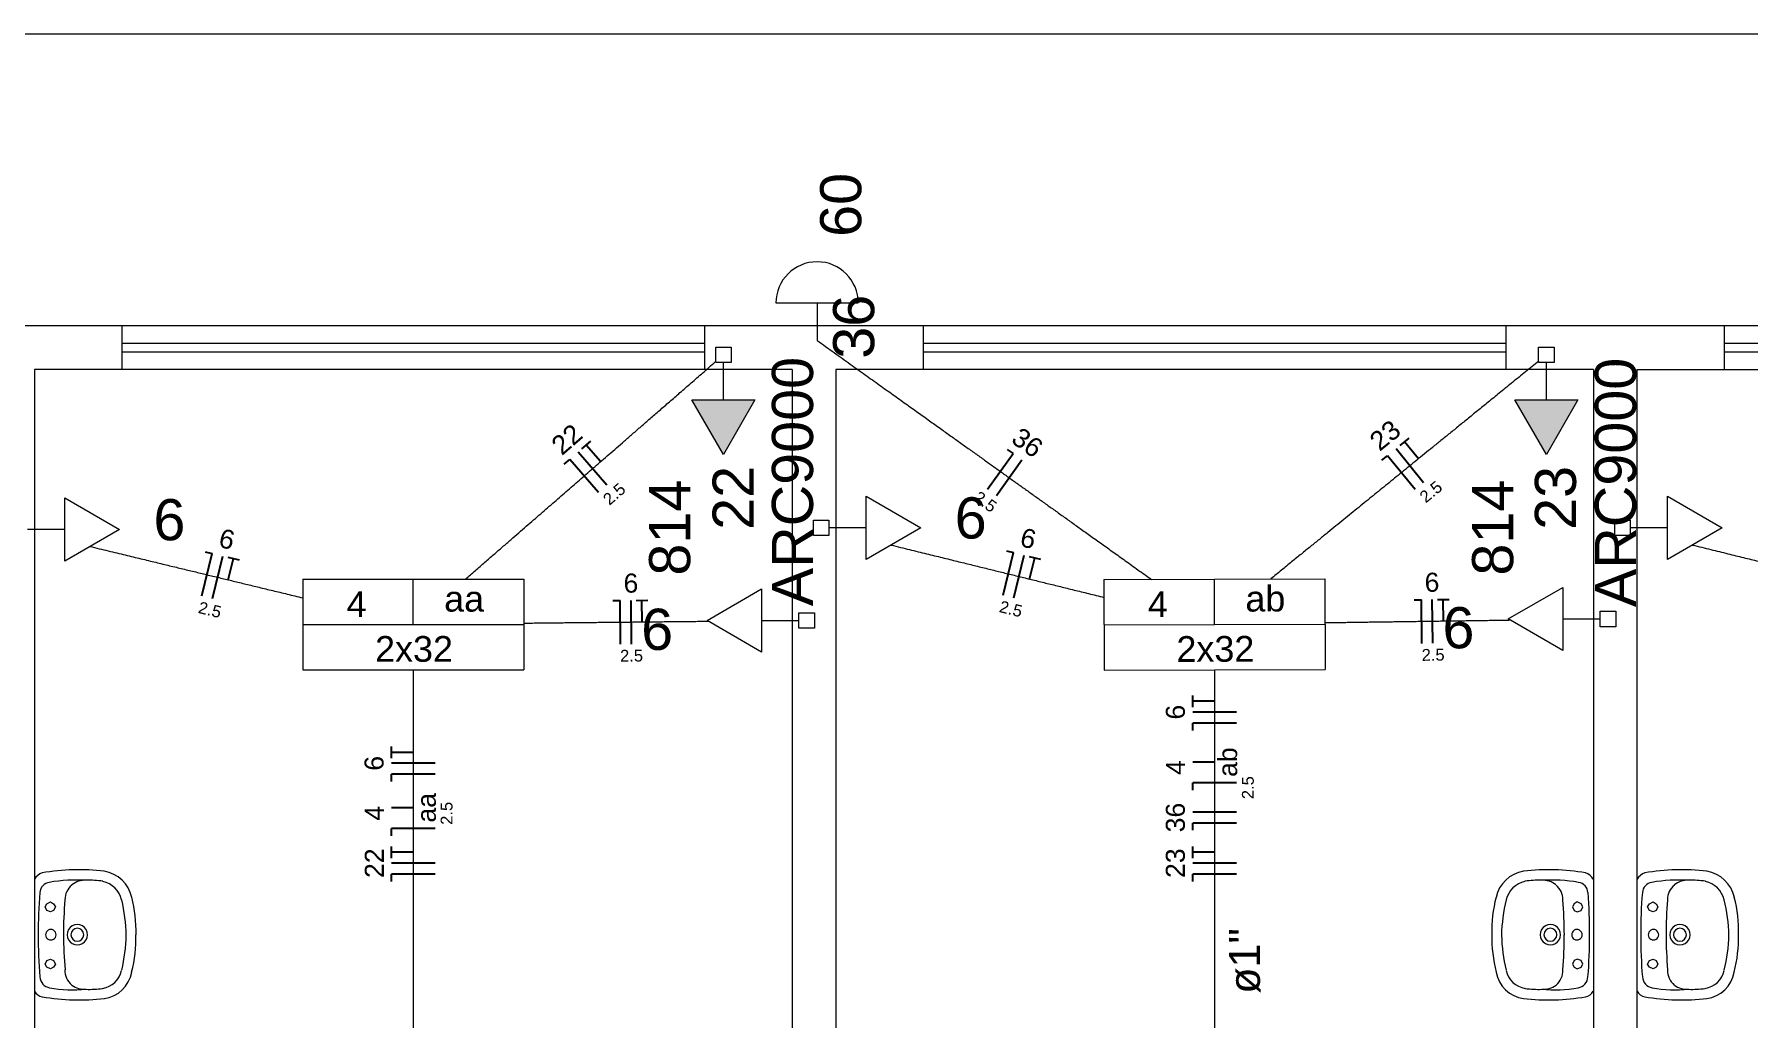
# Model space of a CAD drawing. Header units: millimetres. Extents: x -130 to 1399, y -90 to 1288.
# Drawn here: x 1126.42 to 1132.3, y 1252.64 to 1256.02 of the extents above; entities that cross this region are included whole.
import ezdxf

# ---------------------------------------------------------------- set-up
doc = ezdxf.new("R2010")
doc.units = ezdxf.units.MM
doc.header["$LTSCALE"] = 0.01
for name, color, linetype, lineweight in [('Arquitetura', 134, 'Continuous', 5), ('EL-Condutos', 3, 'Continuous', 13), ('EL-Fios', 9, 'Continuous', 25), ('EL-Textos condutos', 7, 'Continuous', 20), ('EL-Textos fios', 7, 'Continuous', 20), ('EL-Textos pontos', 5, 'Continuous', 20), ('P-SIMBOL', 5, 'Continuous', 5)]:
    doc.layers.add(name, color=color, linetype=linetype, lineweight=lineweight)
doc.styles.add('ARIAL', font='arial.ttf')

msp = doc.modelspace()

# ---------------------------------------------------------------- hatches: boundary and pattern name
at = {"layer": 'P-SIMBOL', "linetype": 'Continuous'}
for points in [[(1128.678, 1254.7667), (1128.7862, 1254.5792), (1128.8945, 1254.7667)], [(1131.5023, 1254.7667), (1131.6105, 1254.5792), (1131.7188, 1254.7667)]]:
    msp.add_hatch(color=256, dxfattribs=at).paths.add_polyline_path(points)

# ---------------------------------------------------------------- linework, layer by layer
at = {"layer": 'Arquitetura', "linetype": 'Continuous'}
for p, q in [((1153.0719, 1256.0207), (1106.2719, 1256.0207)), ((1148.7214, 1255.0207), (1118.6714, 1255.0207)), ((1126.7214, 1255.0207), (1126.7214, 1254.8712)), ((1128.7214, 1255.0207), (1128.7214, 1254.8712)), ((1129.4714, 1255.0207), (1129.4714, 1254.8712)), ((1131.4714, 1255.0207), (1131.4714, 1254.8712)), ((1128.7214, 1254.9607), (1126.7214, 1254.9607)), ((1128.7214, 1254.9307), (1126.7214, 1254.9307)), ((1131.4714, 1254.9607), (1129.4714, 1254.9607)), ((1131.4714, 1254.9307), (1129.4714, 1254.9307)), ((1134.2214, 1254.9607), (1132.2214, 1254.9607)), ((1134.2214, 1254.9307), (1132.2214, 1254.9307)), ((1129.0219, 1254.8712), (1126.4214, 1254.8712)), ((1126.4214, 1254.8712), (1126.4214, 1251.3712)), ((1129.0219, 1254.8712), (1129.0219, 1251.3712)), ((1131.7719, 1254.8712), (1129.1714, 1254.8712)), ((1129.1714, 1254.8712), (1129.1714, 1251.3712)), ((1131.7719, 1254.8712), (1131.7719, 1251.3712)), ((1131.9214, 1254.8712), (1131.9214, 1251.3712)), ((1131.9214, 1254.8712), (1134.5219, 1254.8712))]:
    msp.add_line(p, q, dxfattribs=at)
at = {"layer": 'Arquitetura'}
for p, q in [((1132.2214, 1254.8712), (1132.2214, 1255.0207)), ((1126.4214, 1253.1212), (1126.4214, 1252.9307)), ((1131.7719, 1253.1212), (1131.7719, 1252.9307)), ((1131.9214, 1253.1212), (1131.9214, 1252.9307)), ((1126.4579, 1253.0282), (1126.4639, 1253.0387)), ((1126.4639, 1253.0387), (1126.4769, 1253.0452)), ((1126.4769, 1253.0452), (1126.4874, 1253.0387)), ((1126.4874, 1253.0387), (1126.4934, 1253.0282)), ((1131.7059, 1253.0387), (1131.6999, 1253.0282)), ((1131.7164, 1253.0452), (1131.7059, 1253.0387)), ((1131.7294, 1253.0387), (1131.7164, 1253.0452)), ((1131.7354, 1253.0282), (1131.7294, 1253.0387)), ((1131.9579, 1253.0282), (1131.9639, 1253.0387)), ((1131.9639, 1253.0387), (1131.9769, 1253.0452)), ((1131.9769, 1253.0452), (1131.9874, 1253.0387)), ((1131.9874, 1253.0387), (1131.9934, 1253.0282)), ((1126.4214, 1252.9942), (1126.4214, 1252.8062)), ((1126.4639, 1253.0157), (1126.4579, 1253.0282)), ((1126.4769, 1253.0112), (1126.4639, 1253.0157)), ((1126.4874, 1253.0157), (1126.4769, 1253.0112)), ((1126.4934, 1253.0282), (1126.4874, 1253.0157)), ((1131.6999, 1253.0282), (1131.7059, 1253.0157)), ((1131.7059, 1253.0157), (1131.7164, 1253.0112)), ((1131.7164, 1253.0112), (1131.7294, 1253.0157)), ((1131.7294, 1253.0157), (1131.7354, 1253.0282)), ((1131.7719, 1252.9942), (1131.7719, 1252.8062)), ((1131.9214, 1252.9942), (1131.9214, 1252.8062)), ((1131.9639, 1253.0157), (1131.9579, 1253.0282)), ((1131.9769, 1253.0112), (1131.9639, 1253.0157)), ((1131.9874, 1253.0157), (1131.9769, 1253.0112)), ((1131.9934, 1253.0282), (1131.9874, 1253.0157)), ((1126.4214, 1252.9307), (1126.4214, 1252.7382)), ((1131.7719, 1252.9307), (1131.7719, 1252.7382)), ((1131.9214, 1252.9307), (1131.9214, 1252.7382)), ((1126.4579, 1252.8312), (1126.4639, 1252.8442)), ((1126.4639, 1252.8207), (1126.4579, 1252.8312)), ((1126.4639, 1252.8442), (1126.4769, 1252.8482)), ((1126.4769, 1252.8147), (1126.4639, 1252.8207)), ((1126.4769, 1252.8482), (1126.4874, 1252.8442)), ((1126.4874, 1252.8207), (1126.4769, 1252.8147)), ((1126.4874, 1252.8442), (1126.4934, 1252.8312)), ((1126.4934, 1252.8312), (1126.4874, 1252.8207)), ((1131.7059, 1252.8442), (1131.6999, 1252.8312)), ((1131.6999, 1252.8312), (1131.7059, 1252.8207)), ((1131.7164, 1252.8482), (1131.7059, 1252.8442)), ((1131.7059, 1252.8207), (1131.7164, 1252.8147)), ((1131.7294, 1252.8442), (1131.7164, 1252.8482)), ((1131.7164, 1252.8147), (1131.7294, 1252.8207)), ((1131.7354, 1252.8312), (1131.7294, 1252.8442)), ((1131.7294, 1252.8207), (1131.7354, 1252.8312)), ((1131.9579, 1252.8312), (1131.9639, 1252.8442)), ((1131.9639, 1252.8207), (1131.9579, 1252.8312)), ((1131.9639, 1252.8442), (1131.9769, 1252.8482)), ((1131.9769, 1252.8147), (1131.9639, 1252.8207)), ((1131.9769, 1252.8482), (1131.9874, 1252.8442)), ((1131.9874, 1252.8207), (1131.9769, 1252.8147)), ((1131.9874, 1252.8442), (1131.9934, 1252.8312)), ((1131.9934, 1252.8312), (1131.9874, 1252.8207))]:
    msp.add_line(p, q, dxfattribs=at)
for centre, radius, start, end in [((1126.5749, 1252.4012), 0.7539, 83.4134, 99.6929), ((1126.6409, 1253.0347), 0.1175, 12.514, 79.9443), ((1131.5524, 1253.0347), 0.1175, 100.056, 167.486), ((1131.6184, 1252.4012), 0.7539, 80.3071, 96.5866), ((1132.0749, 1252.4012), 0.7539, 83.4134, 99.6929), ((1132.1409, 1253.0347), 0.1175, 12.514, 79.9443), ((1126.4664, 1253.0957), 0.0522, 110.542, 148.93), ((1126.4784, 1253.0737), 0.0385, 98.7558, 175.613), ((1126.5709, 1252.5062), 0.6136, 87.3231, 99.2415), ((1126.5929, 1253.0517), 0.0667, 130.344, 179.449), ((1126.5954, 1253.0477), 0.0716, 86.6025, 129.6), ((1126.6094, 1252.8082), 0.311, 81.3221, 91.8265), ((1126.6379, 1253.0327), 0.0847, 12.9461, 77.2809), ((1131.5554, 1253.0327), 0.0847, 102.719, 167.054), ((1131.5839, 1252.8082), 0.311, 88.1735, 98.6779), ((1131.6224, 1252.5062), 0.6136, 80.7585, 92.6769), ((1131.5979, 1253.0477), 0.0716, 50.4003, 93.3975), ((1131.6004, 1253.0517), 0.0667, 0.55134, 49.6562), ((1131.7149, 1253.0737), 0.0385, 4.38732, 81.2442), ((1131.7269, 1253.0957), 0.0522, 31.07, 69.4583), ((1131.9664, 1253.0957), 0.0522, 110.542, 148.93), ((1131.9784, 1253.0737), 0.0385, 98.7558, 175.613), ((1132.0709, 1252.5062), 0.6136, 87.3231, 99.2415), ((1132.0929, 1253.0517), 0.0667, 130.344, 179.449), ((1132.0954, 1253.0477), 0.0716, 86.6025, 129.6), ((1132.1094, 1252.8082), 0.311, 81.3221, 91.8265), ((1132.1379, 1253.0327), 0.0847, 12.9461, 77.2809), ((1128.1499, 1252.9382), 1.7156, 175.375, 180.21), ((1127.9959, 1252.9287), 1.4748, 175.19, 179.939), ((1126.1604, 1252.9172), 0.5766, 1.35244, 13.5038), ((1126.2969, 1252.9427), 0.4735, 358.698, 14.4219), ((1131.8964, 1252.9427), 0.4735, 165.578, 181.302), ((1132.0329, 1252.9172), 0.5766, 166.496, 178.648), ((1130.1974, 1252.9287), 1.4748, 0.06088, 4.81044), ((1130.0434, 1252.9382), 1.7156, 359.79, 4.6247), ((1133.6499, 1252.9382), 1.7156, 175.375, 180.21), ((1133.4959, 1252.9287), 1.4748, 175.19, 179.939), ((1131.6604, 1252.9172), 0.5766, 1.35244, 13.5038), ((1131.7969, 1252.9427), 0.4735, 358.698, 14.4219), ((1128.3134, 1252.9322), 1.879, 180, 184.414), ((1126.4779, 1252.9322), 0.018, 120.019, 180.037), ((1126.4779, 1252.9322), 0.018, 180, 240.04), ((1126.4779, 1252.9322), 0.018, 60.0128, 119.987), ((1126.4779, 1252.9322), 0.018, 240.013, 299.987), ((1126.4779, 1252.9322), 0.018, 0, 60.0398), ((1126.4779, 1252.9322), 0.018, 300.019, 0.03665), ((1127.8739, 1252.9322), 1.3526, 180.021, 185.095), ((1126.5689, 1252.9322), 0.0349, 119.997, 179.999), ((1126.5689, 1252.9322), 0.0349, 180, 239.993), ((1126.5689, 1252.9322), 0.0222, 90, 180), ((1126.5689, 1252.9322), 0.0222, 180.01, 270), ((1126.5689, 1252.9322), 0.0349, 60.0032, 119.997), ((1126.5689, 1252.9322), 0.0222, 0, 90), ((1126.5689, 1252.9322), 0.0222, 270, 0), ((1126.5689, 1252.9322), 0.0349, 0, 59.9929), ((1126.5689, 1252.9322), 0.0349, 299.997, 359.999), ((1126.1644, 1252.9442), 0.5725, 346.458, 358.697), ((1126.2959, 1252.9212), 0.4741, 345.637, 1.34148), ((1131.8974, 1252.9212), 0.4741, 178.659, 194.363), ((1132.0289, 1252.9442), 0.5725, 181.303, 193.542), ((1131.6244, 1252.9322), 0.0349, 120.007, 180), ((1131.6244, 1252.9322), 0.0349, 180.001, 240.003), ((1131.6244, 1252.9322), 0.0222, 90, 180), ((1131.6244, 1252.9322), 0.0222, 180, 270), ((1131.6244, 1252.9322), 0.0349, 60.0032, 119.997), ((1131.6244, 1252.9322), 0.0222, 0, 90), ((1131.6244, 1252.9322), 0.0222, 270, 359.99), ((1131.6244, 1252.9322), 0.0349, 0.00072, 60.0032), ((1131.6244, 1252.9322), 0.0349, 300.007, 0), ((1130.3194, 1252.9322), 1.3526, 354.905, 359.979), ((1131.7154, 1252.9322), 0.018, 119.96, 180), ((1131.7154, 1252.9322), 0.018, 179.963, 239.981), ((1131.7154, 1252.9322), 0.018, 60.0128, 119.987), ((1131.7154, 1252.9322), 0.018, 240.013, 299.987), ((1131.7154, 1252.9322), 0.018, 359.963, 59.9809), ((1131.7154, 1252.9322), 0.018, 299.96, 0), ((1129.8799, 1252.9322), 1.879, 355.586, 0), ((1133.8134, 1252.9322), 1.879, 180, 184.414), ((1131.9779, 1252.9322), 0.018, 120.019, 180.037), ((1131.9779, 1252.9322), 0.018, 180, 240.04), ((1131.9779, 1252.9322), 0.018, 60.0128, 119.987), ((1131.9779, 1252.9322), 0.018, 240.013, 299.987), ((1131.9779, 1252.9322), 0.018, 0, 60.0398), ((1131.9779, 1252.9322), 0.018, 300.019, 0.03665), ((1133.3739, 1252.9322), 1.3526, 180.021, 185.095), ((1132.0689, 1252.9322), 0.0349, 119.997, 179.999), ((1132.0689, 1252.9322), 0.0349, 180, 239.993), ((1132.0689, 1252.9322), 0.0222, 90, 180), ((1132.0689, 1252.9322), 0.0222, 180.01, 270), ((1132.0689, 1252.9322), 0.0349, 60.0032, 119.997), ((1132.0689, 1252.9322), 0.0222, 0, 90), ((1132.0689, 1252.9322), 0.0222, 270, 0), ((1132.0689, 1252.9322), 0.0349, 0, 59.9929), ((1132.0689, 1252.9322), 0.0349, 299.997, 359.999), ((1131.6644, 1252.9442), 0.5725, 346.458, 358.697), ((1131.7959, 1252.9212), 0.4741, 345.637, 1.34148), ((1126.5689, 1252.9322), 0.0349, 240.003, 299.997), ((1131.6244, 1252.9322), 0.0349, 240.003, 299.997), ((1132.0689, 1252.9322), 0.0349, 240.003, 299.997), ((1126.5894, 1252.8082), 0.0631, 176.773, 230.755), ((1126.6439, 1252.8257), 0.0784, 278.419, 348.384), ((1126.6464, 1252.8232), 0.1107, 277.72, 349.592), ((1131.5469, 1252.8232), 0.1107, 190.408, 262.28), ((1131.5494, 1252.8257), 0.0784, 191.616, 261.581), ((1131.6039, 1252.8082), 0.0631, 309.245, 3.22682), ((1132.0894, 1252.8082), 0.0631, 176.773, 230.755), ((1132.1439, 1252.8257), 0.0784, 278.419, 348.384), ((1132.1464, 1252.8232), 0.1107, 277.72, 349.592), ((1126.4559, 1252.7572), 0.0386, 207.867, 258.569), ((1126.4804, 1252.7897), 0.0402, 183.114, 260.393), ((1126.5534, 1253.1932), 0.4504, 259.782, 275.797), ((1126.5949, 1252.8232), 0.0781, 234.652, 272.839), ((1126.6099, 1253.0637), 0.3189, 267.995, 278.17), ((1131.5834, 1253.0637), 0.3189, 261.83, 272.005), ((1131.6399, 1253.1932), 0.4504, 264.203, 280.218), ((1131.5984, 1252.8232), 0.0781, 267.161, 305.348), ((1131.7129, 1252.7897), 0.0402, 279.607, 356.886), ((1131.7374, 1252.7572), 0.0386, 281.431, 332.133), ((1131.9559, 1252.7572), 0.0386, 207.867, 258.569), ((1131.9804, 1252.7897), 0.0402, 183.114, 260.393), ((1132.0534, 1253.1932), 0.4504, 259.782, 275.797), ((1132.0949, 1252.8232), 0.0781, 234.652, 272.839), ((1132.1099, 1253.0637), 0.3189, 267.995, 278.17), ((1126.5754, 1253.4617), 0.7531, 260.279, 276.577), ((1131.6179, 1253.4617), 0.7531, 263.423, 279.721), ((1132.0754, 1253.4617), 0.7531, 260.279, 276.577)]:
    msp.add_arc(centre, radius, start, end, dxfattribs=at)
at = {"layer": 'EL-Condutos', "linetype": 'Continuous'}
for points in [[(1129.1077, 1254.9707), (1129.1661, 1254.929), (1129.2211, 1254.8897), (1129.273, 1254.8526), (1129.3221, 1254.8176), (1129.3684, 1254.7845), (1129.4122, 1254.7532), (1129.4537, 1254.7235), (1129.4932, 1254.6953), (1129.5308, 1254.6684), (1129.5667, 1254.6428), (1129.6012, 1254.6181), (1129.6344, 1254.5944), (1129.6666, 1254.5714), (1129.6979, 1254.549), (1129.7286, 1254.5271), (1129.7589, 1254.5054), (1129.789, 1254.4839), (1129.8191, 1254.4625), (1129.8493, 1254.4408), (1129.88, 1254.4189), (1129.9113, 1254.3965), (1129.9435, 1254.3736), (1129.9766, 1254.3499), (1130.011, 1254.3253), (1130.0469, 1254.2997), (1130.0844, 1254.2729), (1130.1238, 1254.2448), (1130.1652, 1254.2152), (1130.2089, 1254.1839), (1130.2551, 1254.1509)], [(1127.9005, 1254.1515), (1127.935, 1254.1815), (1127.9677, 1254.21), (1127.9988, 1254.237), (1128.0284, 1254.2627), (1128.0567, 1254.2872), (1128.0837, 1254.3107), (1128.1097, 1254.3333), (1128.1348, 1254.3551), (1128.1591, 1254.3763), (1128.1828, 1254.3969), (1128.2061, 1254.4171), (1128.2291, 1254.4371), (1128.2519, 1254.4569), (1128.2747, 1254.4767), (1128.2976, 1254.4966), (1128.3208, 1254.5168), (1128.3444, 1254.5373), (1128.3686, 1254.5584), (1128.3936, 1254.58), (1128.4194, 1254.6025), (1128.4462, 1254.6258), (1128.4743, 1254.6501), (1128.5036, 1254.6756), (1128.5344, 1254.7024), (1128.5668, 1254.7306), (1128.601, 1254.7603), (1128.6371, 1254.7916), (1128.6752, 1254.8248), (1128.7156, 1254.8599), (1128.7583, 1254.897)], [(1131.5843, 1254.9), (1131.5384, 1254.8626), (1131.495, 1254.8274), (1131.4539, 1254.794), (1131.4151, 1254.7625), (1131.3783, 1254.7326), (1131.3435, 1254.7043), (1131.3104, 1254.6774), (1131.2789, 1254.6518), (1131.2488, 1254.6274), (1131.2199, 1254.6039), (1131.1922, 1254.5814), (1131.1654, 1254.5597), (1131.1395, 1254.5386), (1131.1141, 1254.518), (1131.0892, 1254.4978), (1131.0647, 1254.4778), (1131.0402, 1254.458), (1131.0158, 1254.4382), (1130.9912, 1254.4182), (1130.9663, 1254.398), (1130.9409, 1254.3773), (1130.9149, 1254.3562), (1130.8881, 1254.3344), (1130.8603, 1254.3118), (1130.8314, 1254.2883), (1130.8012, 1254.2638), (1130.7696, 1254.2381), (1130.7363, 1254.2111), (1130.7014, 1254.1827), (1130.6645, 1254.1527)], [(1129.3621, 1254.2687), (1129.3941, 1254.2609), (1129.4248, 1254.2533), (1129.4544, 1254.2461), (1129.483, 1254.2391), (1129.5105, 1254.2323), (1129.537, 1254.2258), (1129.5628, 1254.2195), (1129.5877, 1254.2133), (1129.612, 1254.2074), (1129.6356, 1254.2016), (1129.6586, 1254.1959), (1129.6812, 1254.1904), (1129.7034, 1254.1849), (1129.7253, 1254.1795), (1129.7469, 1254.1742), (1129.7683, 1254.169), (1129.7897, 1254.1637), (1129.811, 1254.1585), (1129.8323, 1254.1532), (1129.8538, 1254.148), (1129.8755, 1254.1426), (1129.8975, 1254.1372), (1129.9198, 1254.1318), (1129.9425, 1254.1262), (1129.9658, 1254.1205), (1129.9896, 1254.1146), (1130.0141, 1254.1086), (1130.0393, 1254.1024), (1130.0653, 1254.096), (1130.0922, 1254.0894)], [(1132.1121, 1254.2689), (1132.1441, 1254.261), (1132.1748, 1254.2535), (1132.2044, 1254.2462), (1132.233, 1254.2392), (1132.2605, 1254.2324), (1132.287, 1254.2259), (1132.3128, 1254.2196), (1132.3377, 1254.2135), (1132.362, 1254.2075), (1132.3856, 1254.2017), (1132.4086, 1254.196), (1132.4312, 1254.1905), (1132.4534, 1254.185), (1132.4753, 1254.1796), (1132.4969, 1254.1743), (1132.5183, 1254.1691), (1132.5397, 1254.1638), (1132.561, 1254.1586), (1132.5823, 1254.1533), (1132.6038, 1254.1481), (1132.6255, 1254.1427), (1132.6475, 1254.1373), (1132.6698, 1254.1318), (1132.6925, 1254.1262), (1132.7158, 1254.1205), (1132.7396, 1254.1147), (1132.7641, 1254.1087), (1132.7893, 1254.1025), (1132.8153, 1254.0961), (1132.8422, 1254.0895)], [(1126.6121, 1254.2641), (1126.6441, 1254.2564), (1126.6748, 1254.2489), (1126.7044, 1254.2418), (1126.733, 1254.2349), (1126.7605, 1254.2283), (1126.787, 1254.2218), (1126.8128, 1254.2156), (1126.8377, 1254.2096), (1126.862, 1254.2038), (1126.8856, 1254.1981), (1126.9086, 1254.1925), (1126.9312, 1254.187), (1126.9534, 1254.1817), (1126.9753, 1254.1764), (1126.9969, 1254.1712), (1127.0183, 1254.166), (1127.0397, 1254.1608), (1127.061, 1254.1557), (1127.0823, 1254.1505), (1127.1038, 1254.1454), (1127.1255, 1254.1401), (1127.1475, 1254.1348), (1127.1698, 1254.1294), (1127.1925, 1254.1239), (1127.2158, 1254.1183), (1127.2396, 1254.1126), (1127.2641, 1254.1067), (1127.2893, 1254.1006), (1127.3153, 1254.0943), (1127.3422, 1254.0878)], [(1128.7355, 1254.0064), (1128.71, 1254.0062), (1128.6853, 1254.0059), (1128.6614, 1254.0057), (1128.6382, 1254.0054), (1128.6156, 1254.0052), (1128.5936, 1254.005), (1128.5721, 1254.0048), (1128.5511, 1254.0045), (1128.5306, 1254.0043), (1128.5104, 1254.0041), (1128.4905, 1254.0039), (1128.4709, 1254.0037), (1128.4515, 1254.0035), (1128.4323, 1254.0033), (1128.4131, 1254.0031), (1128.394, 1254.003), (1128.3749, 1254.0028), (1128.3558, 1254.0026), (1128.3365, 1254.0024), (1128.317, 1254.0022), (1128.2973, 1254.002), (1128.2774, 1254.0018), (1128.2571, 1254.0016), (1128.2364, 1254.0014), (1128.2153, 1254.0011), (1128.1937, 1254.0009), (1128.1715, 1254.0007), (1128.1487, 1254.0005), (1128.1253, 1254.0002), (1128.1012, 1254)], [(1131.4886, 1254.0106), (1131.4629, 1254.0102), (1131.438, 1254.0099), (1131.4139, 1254.0095), (1131.3905, 1254.0092), (1131.3678, 1254.0089), (1131.3456, 1254.0086), (1131.324, 1254.0082), (1131.3029, 1254.0079), (1131.2823, 1254.0077), (1131.262, 1254.0074), (1131.242, 1254.0071), (1131.2223, 1254.0068), (1131.2028, 1254.0065), (1131.1835, 1254.0063), (1131.1642, 1254.006), (1131.1451, 1254.0057), (1131.1259, 1254.0054), (1131.1067, 1254.0052), (1131.0873, 1254.0049), (1131.0678, 1254.0046), (1131.048, 1254.0043), (1131.028, 1254.004), (1131.0077, 1254.0038), (1130.9869, 1254.0035), (1130.9657, 1254.0032), (1130.944, 1254.0029), (1130.9218, 1254.0025), (1130.8989, 1254.0022), (1130.8754, 1254.0019), (1130.8512, 1254.0015)], [(1127.7217, 1253.84), (1127.7217, 1253.7746), (1127.7217, 1253.7127), (1127.7217, 1253.6543), (1127.7217, 1253.5989), (1127.7217, 1253.5464), (1127.7217, 1253.4965), (1127.7217, 1253.4489), (1127.7217, 1253.4034), (1127.7217, 1253.3597), (1127.7217, 1253.3176), (1127.7217, 1253.2768), (1127.7217, 1253.237), (1127.7217, 1253.1979), (1127.7217, 1253.1594), (1127.7217, 1253.1212), (1127.7217, 1253.0829), (1127.7217, 1253.0444), (1127.7217, 1253.0054), (1127.7217, 1252.9656), (1127.7217, 1252.9247), (1127.7217, 1252.8826), (1127.7217, 1252.8389), (1127.7217, 1252.7934), (1127.7217, 1252.7458), (1127.7217, 1252.6959), (1127.7217, 1252.6434), (1127.7217, 1252.5881), (1127.7217, 1252.5296), (1127.7217, 1252.4678), (1127.7217, 1252.4023)], [(1130.4717, 1253.84), (1130.4717, 1253.7746), (1130.4717, 1253.7127), (1130.4717, 1253.6543), (1130.4717, 1253.5989), (1130.4717, 1253.5464), (1130.4717, 1253.4965), (1130.4717, 1253.4489), (1130.4717, 1253.4034), (1130.4717, 1253.3597), (1130.4717, 1253.3176), (1130.4717, 1253.2768), (1130.4717, 1253.237), (1130.4717, 1253.1979), (1130.4717, 1253.1594), (1130.4717, 1253.1212), (1130.4717, 1253.0829), (1130.4717, 1253.0444), (1130.4717, 1253.0054), (1130.4717, 1252.9656), (1130.4717, 1252.9247), (1130.4717, 1252.8826), (1130.4717, 1252.8389), (1130.4717, 1252.7934), (1130.4717, 1252.7458), (1130.4717, 1252.6959), (1130.4717, 1252.6434), (1130.4717, 1252.5881), (1130.4717, 1252.5296), (1130.4717, 1252.4678), (1130.4717, 1252.4023)]]:
    msp.add_spline(points, degree=3, dxfattribs=at)
at = {"layer": 'EL-Fios'}
for p, q in [((1128.3005, 1254.5985), (1128.3307, 1254.6247)), ((1131.1083, 1254.6099), (1131.1394, 1254.6351)), ((1131.1712, 1254.5643), (1131.1239, 1254.6225)), ((1128.2401, 1254.546), (1128.259, 1254.5624)), ((1128.3574, 1254.4492), (1128.259, 1254.5624)), ((1128.3857, 1254.4738), (1128.2873, 1254.587)), ((1128.3648, 1254.555), (1128.3156, 1254.6116)), ((1129.6928, 1254.4605), (1129.78, 1254.5826)), ((1129.7233, 1254.4387), (1129.8105, 1254.5608)), ((1129.7596, 1254.5971), (1129.78, 1254.5826)), ((1131.0463, 1254.5595), (1131.0657, 1254.5752)), ((1131.1602, 1254.4588), (1131.0657, 1254.5752)), ((1131.1893, 1254.4825), (1131.0948, 1254.5989)), ((1126.9964, 1254.0942), (1127.0316, 1254.24)), ((1127.0073, 1254.2458), (1127.0316, 1254.24)), ((1127.0328, 1254.0854), (1127.0681, 1254.2312)), ((1127.0851, 1254.2271), (1127.1239, 1254.2177)), ((1127.0869, 1254.1495), (1127.1045, 1254.2224)), ((1129.7461, 1254.0972), (1129.7819, 1254.2428)), ((1129.7576, 1254.2488), (1129.7819, 1254.2428)), ((1129.7825, 1254.0882), (1129.8183, 1254.2339)), ((1129.8353, 1254.2297), (1129.8741, 1254.2202)), ((1129.8368, 1254.1521), (1129.8547, 1254.225)), ((1128.4067, 1254.0781), (1128.4317, 1254.0783)), ((1128.4332, 1253.9283), (1128.4317, 1254.0783)), ((1128.4707, 1253.9287), (1128.4692, 1254.0787)), ((1128.4867, 1254.0789), (1128.5267, 1254.0793)), ((1128.5075, 1254.0041), (1128.5067, 1254.0791)), ((1131.1564, 1254.0809), (1131.1814, 1254.0812)), ((1131.1835, 1253.9312), (1131.1814, 1254.0812)), ((1131.221, 1253.9318), (1131.2189, 1254.0818)), ((1131.2364, 1254.082), (1131.2764, 1254.0826)), ((1131.2574, 1254.0073), (1131.2564, 1254.0823)), ((1130.3967, 1253.713), (1130.3967, 1253.753)), ((1130.4717, 1253.733), (1130.3967, 1253.733)), ((1130.5467, 1253.6955), (1130.3967, 1253.6955)), ((1130.5467, 1253.658), (1130.3967, 1253.658)), ((1130.3967, 1253.633), (1130.3967, 1253.658)), ((1127.6467, 1253.5377), (1127.6467, 1253.5777)), ((1127.7217, 1253.5577), (1127.6467, 1253.5577)), ((1127.7967, 1253.5202), (1127.6467, 1253.5202)), ((1130.4717, 1253.5242), (1130.3967, 1253.5242)), ((1127.7967, 1253.4827), (1127.6467, 1253.4827)), ((1127.6467, 1253.4577), (1127.6467, 1253.4827)), ((1130.5467, 1253.4532), (1130.3967, 1253.4532)), ((1130.3967, 1253.4282), (1130.3967, 1253.4532)), ((1127.7217, 1253.3675), (1127.6467, 1253.3675)), ((1130.5467, 1253.3528), (1130.3967, 1253.3528)), ((1127.7967, 1253.2965), (1127.6467, 1253.2965)), ((1127.6467, 1253.2715), (1127.6467, 1253.2965)), ((1130.5467, 1253.3153), (1130.3967, 1253.3153)), ((1130.3967, 1253.2903), (1130.3967, 1253.3153)), ((1127.6467, 1253.1949), (1127.6467, 1253.2349)), ((1127.7217, 1253.2149), (1127.6467, 1253.2149)), ((1130.3967, 1253.1949), (1130.3967, 1253.2349)), ((1130.4717, 1253.2149), (1130.3967, 1253.2149)), ((1127.7967, 1253.1774), (1127.6467, 1253.1774)), ((1130.5467, 1253.1774), (1130.3967, 1253.1774)), ((1127.7967, 1253.1399), (1127.6467, 1253.1399)), ((1127.6467, 1253.1149), (1127.6467, 1253.1399)), ((1130.5467, 1253.1399), (1130.3967, 1253.1399)), ((1130.3967, 1253.1149), (1130.3967, 1253.1399))]:
    msp.add_line(p, q, dxfattribs=at)
at = {"layer": 'P-SIMBOL'}
for p, q in [((1128.9665, 1255.0992), (1129.249, 1255.0992)), ((1129.1077, 1255.0992), (1129.1077, 1254.9707)), ((1128.7597, 1254.9477), (1128.8128, 1254.9477)), ((1128.7597, 1254.8947), (1128.7597, 1254.9477)), ((1128.8128, 1254.9477), (1128.8128, 1254.8947)), ((1131.584, 1254.9477), (1131.637, 1254.9477)), ((1131.584, 1254.8947), (1131.584, 1254.9477)), ((1131.637, 1254.9477), (1131.637, 1254.8947)), ((1128.8128, 1254.8947), (1128.7597, 1254.8947)), ((1128.7862, 1254.7667), (1128.7862, 1254.8947)), ((1131.637, 1254.8947), (1131.584, 1254.8947)), ((1131.6105, 1254.7667), (1131.6105, 1254.8947)), ((1128.678, 1254.7667), (1128.8945, 1254.7667)), ((1128.7862, 1254.5792), (1128.678, 1254.7667)), ((1128.8945, 1254.7667), (1128.7862, 1254.5792)), ((1131.5023, 1254.7667), (1131.7188, 1254.7667)), ((1131.6105, 1254.5792), (1131.5023, 1254.7667)), ((1131.7188, 1254.7667), (1131.6105, 1254.5792)), ((1126.526, 1254.4305), (1126.7135, 1254.3222)), ((1126.526, 1254.214), (1126.526, 1254.4305)), ((1129.276, 1254.4361), (1129.4635, 1254.3279)), ((1129.276, 1254.2196), (1129.276, 1254.4361)), ((1132.026, 1254.4363), (1132.2135, 1254.3281)), ((1132.026, 1254.2198), (1132.026, 1254.4363)), ((1129.0949, 1254.3013), (1129.0949, 1254.3544)), ((1129.0949, 1254.3544), (1129.148, 1254.3544)), ((1129.148, 1254.3544), (1129.148, 1254.3013)), ((1129.276, 1254.3279), (1129.148, 1254.3279)), ((1129.4635, 1254.3279), (1129.276, 1254.2196)), ((1131.8449, 1254.3015), (1131.8449, 1254.3546)), ((1131.8449, 1254.3546), (1131.898, 1254.3546)), ((1131.898, 1254.3546), (1131.898, 1254.3015)), ((1132.026, 1254.3281), (1131.898, 1254.3281)), ((1132.2135, 1254.3281), (1132.026, 1254.2198)), ((1126.526, 1254.3222), (1126.398, 1254.3222)), ((1126.7135, 1254.3222), (1126.526, 1254.214)), ((1129.148, 1254.3013), (1129.0949, 1254.3013)), ((1131.898, 1254.3015), (1131.8449, 1254.3015)), ((1127.3425, 1254.1518), (1127.3425, 1253.8405)), ((1127.3425, 1254.1518), (1128.101, 1254.1518)), ((1127.7217, 1253.9962), (1127.7217, 1254.1518)), ((1128.101, 1254.1518), (1128.101, 1253.8405)), ((1130.0919, 1254.1505), (1130.8504, 1254.1531)), ((1130.0919, 1254.1505), (1130.093, 1253.8392)), ((1130.4717, 1253.9962), (1130.4712, 1254.1518)), ((1130.8504, 1254.1531), (1130.8515, 1253.8418)), ((1128.7299, 1254.0098), (1128.9174, 1254.1181)), ((1128.9174, 1254.1181), (1128.9174, 1253.9016)), ((1131.4799, 1254.0153), (1131.6674, 1254.1236)), ((1131.6674, 1254.1236), (1131.6674, 1253.9071)), ((1129.0454, 1253.9833), (1129.0454, 1254.0363)), ((1129.0454, 1254.0363), (1129.0985, 1254.0363)), ((1129.0985, 1254.0363), (1129.0985, 1253.9833)), ((1131.7954, 1253.9888), (1131.7954, 1254.0418)), ((1131.7954, 1254.0418), (1131.8485, 1254.0418)), ((1131.8485, 1254.0418), (1131.8485, 1253.9888)), ((1127.3425, 1253.9962), (1128.101, 1253.9962)), ((1128.9174, 1253.9016), (1128.7299, 1254.0098)), ((1128.9174, 1254.0098), (1129.0454, 1254.0098)), ((1129.0985, 1253.9833), (1129.0454, 1253.9833)), ((1130.0925, 1253.9948), (1130.851, 1253.9975)), ((1131.6674, 1253.9071), (1131.4799, 1254.0153)), ((1131.6674, 1254.0153), (1131.7954, 1254.0153)), ((1131.8485, 1253.9888), (1131.7954, 1253.9888)), ((1127.3425, 1253.8405), (1128.101, 1253.8405)), ((1130.093, 1253.8392), (1130.8515, 1253.8418))]:
    msp.add_line(p, q, dxfattribs=at)
msp.add_arc((1129.1077, 1255.0992), 0.1412, 0.00008, 180, dxfattribs=at)

# ---------------------------------------------------------------- texts
at = {"layer": 'EL-Textos condutos', "insert": (1130.6303, 1252.8421), "char_height": 0.1059, "width": 0.38124, "attachment_point": 8, "rotation": 90.00021, "line_spacing_factor": 0.798, "style": 'ARIAL'}
msp.add_mtext('ø1"', dxfattribs=at)
at = {"layer": 'EL-Textos fios', "attachment_point": 8, "line_spacing_factor": 0.798, "style": 'ARIAL'}
for s, insert, char_height, width, rotation in [('22', (1128.2701, 1254.6069), 0.06531, 0.156732, 40.9894), ('23', (1131.0782, 1254.6194), 0.06531, 0.156732, 39.08718), ('36', (1129.8103, 1254.5932), 0.06531, 0.156732, 324.45454), ('2.5', (1128.425, 1254.4282), 0.04059, 0.146142, 40.9894), ('2.5', (1129.673, 1254.4005), 0.04059, 0.146142, 324.45454), ('2.5', (1131.2273, 1254.4355), 0.04059, 0.146142, 39.08718), ('6', (1127.0743, 1254.2566), 0.0653, 0.078366, 346.42174), ('6', (1129.8244, 1254.2591), 0.0653, 0.078366, 346.19829), ('6', (1128.469, 1254.1047), 0.0653, 0.078366, 0.57869), ('6', (1131.2184, 1254.1077), 0.0653, 0.078366, 0.8136), ('2.5', (1127.0189, 1254.0266), 0.04059, 0.146142, 346.42174), ('2.5', (1129.7679, 1254.0296), 0.04059, 0.146142, 346.19829), ('2.5', (1131.2221, 1253.8715), 0.04059, 0.146142, 0.8136), ('2.5', (1128.4711, 1253.8685), 0.04059, 0.146142, 0.57869), ('6', (1130.3707, 1253.6956), 0.0653, 0.078366, 90.00021), ('ab', (1130.5502, 1253.5241), 0.06531, 0.156732, 90.00021), ('6', (1127.6207, 1253.5201), 0.0653, 0.078366, 90.00021), ('4', (1130.3707, 1253.5056), 0.0653, 0.078366, 90.00021), ('2.5', (1130.6069, 1253.4366), 0.04059, 0.146142, 90.00021), ('aa', (1127.8002, 1253.3676), 0.06531, 0.156732, 90.00021), ('2.5', (1127.8569, 1253.3486), 0.04059, 0.146142, 90.00021), ('4', (1127.6207, 1253.3486), 0.0653, 0.078366, 90.00021), ('36', (1130.3707, 1253.3341), 0.06531, 0.156732, 90.00021), ('22', (1127.6207, 1253.1776), 0.06531, 0.156732, 90.00021), ('23', (1130.3707, 1253.1776), 0.06531, 0.156732, 90.00021)]:
    msp.add_mtext(s, dxfattribs=dict(at, insert=insert, char_height=char_height, width=width, rotation=rotation))
at = {"layer": 'EL-Textos pontos', "attachment_point": 8, "line_spacing_factor": 0.798, "style": 'ARIAL'}
for s, insert, char_height, width, rotation in [('60', (1129.2612, 1255.4356), 0.1412, 0.33888, 90.00021), ('36', (1129.3057, 1255.0176), 0.1412, 0.33888, 90.00021), ('ARC9000', (1129.0957, 1254.4866), 0.1412, 1.18608, 90.00021), ('ARC9000', (1131.9202, 1254.4836), 0.1412, 1.18608, 90.00021), ('22', (1128.8902, 1254.4306), 0.1412, 0.33888, 90.00021), ('23', (1131.7142, 1254.4306), 0.1412, 0.33888, 90.00021), ('814', (1128.6742, 1254.3286), 0.1412, 0.50832, 90.00021), ('814', (1131.4987, 1254.3286), 0.1412, 0.50832, 90.00021), ('4', (1130.2772, 1254.0217), 0.0882, 0.1059, 0.20054), ('ab', (1130.6462, 1254.0397), 0.08825, 0.2118, 0.20054), ('2x32', (1130.4747, 1253.8672), 0.08825, 0.4236, 0.20054)]:
    msp.add_mtext(s, dxfattribs=dict(at, insert=insert, char_height=char_height, width=width, rotation=rotation))
for s, insert, char_height, width in [('6', (1126.8848, 1254.2832), 0.1412, 0.16944), ('6', (1129.6348, 1254.2892), 0.1412, 0.16944), ('4', (1127.5273, 1254.0222), 0.0882, 0.1059), ('aa', (1127.8963, 1254.0392), 0.08825, 0.2118), ('6', (1128.5588, 1253.9072), 0.1412, 0.16944), ('6', (1131.3088, 1253.9127), 0.1412, 0.16944), ('2x32', (1127.7243, 1253.8672), 0.08825, 0.4236)]:
    msp.add_mtext(s, dxfattribs=dict(at, insert=insert, char_height=char_height, width=width))

doc.saveas('drawing.dxf')
